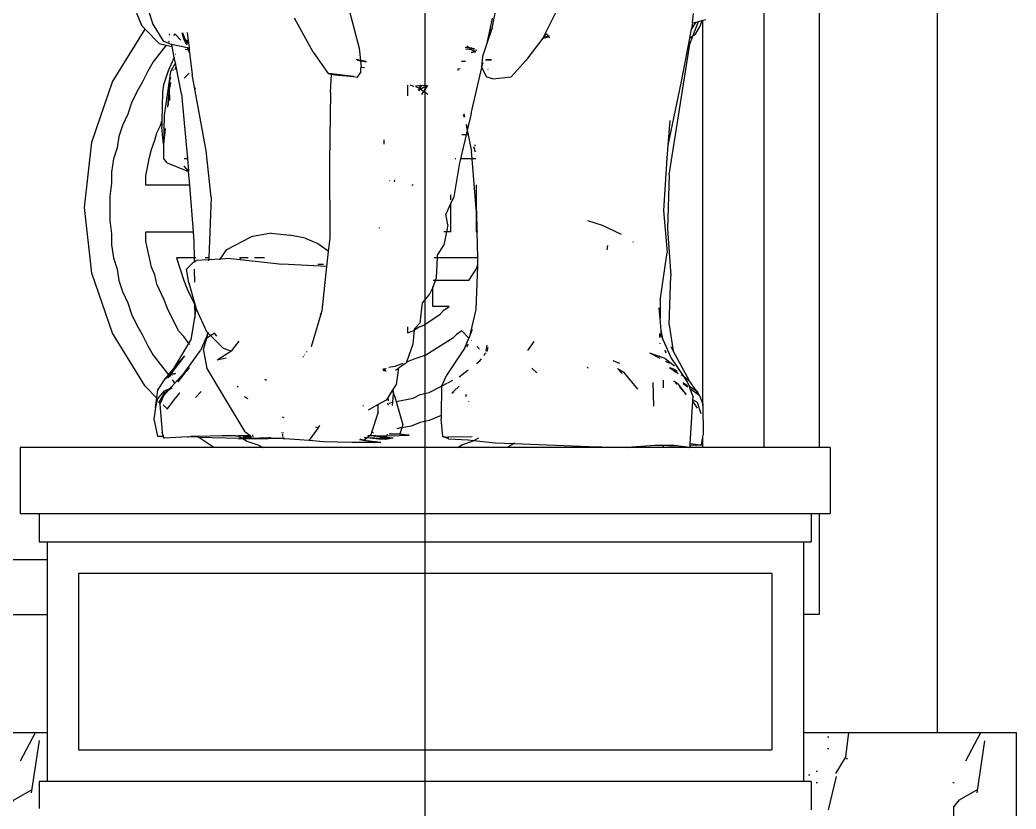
# Model space of a CAD drawing. Extents: x 44111 to 90315, y 4379 to 151689.
# Drawn here: x 60516 to 61148, y 131771 to 132272 of the extents above; entities that cross this region are included whole.
import ezdxf

# ---------------------------------------------------------------- set-up
doc = ezdxf.new("R2010")
doc.units = 0
doc.header["$LTSCALE"] = 1000
doc.header["$MEASUREMENT"] = 0
doc.linetypes.add('DOTE', pattern=[2.42, 2, -0.2, 0.02, -0.2])
for name, color, linetype in [('A-DETA-XFINE', 154, 'Continuous'), ('A-DOTE', 1, 'DOTE'), ('A-立面看线', 50, 'Continuous'), ('J-LM-外墙材料分色', 249, 'Continuous'), ('家具', 250, 'Continuous')]:
    doc.layers.add(name, color=color, linetype=linetype)

# ---------------------------------------------------------------- blocks, each defined once
blk = doc.blocks.new('雕像')
at = {"layer": 'A-DETA-XFINE'}
for p, q in [((643828.26, -359690.8), (643836.05, -359714.86)), ((644051.5, -359718.27), (644055.99, -359695.42)), ((643829.36, -359716.62), (643822.82, -359701.03)), ((644084.14, -359723.63), (644096.57, -359698.52)), ((643960.52, -359705.67), (643967.21, -359730.79)), ((643937.9, -359733.18), (643926.07, -359711.73)), ((644050.31, -359718.88), (644051.89, -359711.54)), ((644180.81, -359714.09), (644177.99, -359718.35)), ((644178.71, -359714.61), (644180.81, -359714.09)), ((644178.73, -359714.5), (644179.37, -359708.6)), ((644178.98, -359723.05), (644182.48, -359713.68)), ((644180.81, -359714.09), (644182.48, -359713.68)), ((644182.48, -359713.68), (644184.81, -359713.11)), ((644183.5, -359716.75), (644184.81, -359713.11)), ((644184.81, -359713.11), (644185.27, -359713)), ((644185.27, -359713), (644187.28, -359712.5)), ((644185.27, -359956.79), (644185.27, -359713)), ((643810.72, -359752.12), (643831.29, -359718.62)), ((643831.29, -359718.62), (643829.36, -359716.62)), ((643840.16, -359727.79), (643831.29, -359718.62)), ((643843.24, -359726.36), (643836.05, -359714.86)), ((643857.98, -359720.73), (643858.6, -359725.79)), ((644048.69, -359726.4), (644050.31, -359718.88)), ((644051.03, -359719.62), (644048.69, -359726.4)), ((644050.31, -359718.88), (644051.03, -359719.62)), ((644051.5, -359718.27), (644051.03, -359719.62)), ((644177.95, -359718.42), (644176.87, -359724.24)), ((644177.99, -359718.35), (644177.95, -359718.42)), ((644178.71, -359714.61), (644177.99, -359718.35)), ((644178.73, -359714.5), (644178.71, -359714.61)), ((644180.55, -359721.78), (644183.5, -359716.75)), ((643847.02, -359727.94), (643843.24, -359726.36)), ((643846.64, -359726.14), (643846.11, -359726.82)), ((643847, -359722.39), (643846.84, -359721.6)), ((643850.17, -359721.57), (643849.4, -359722.56)), ((643853.98, -359725.52), (643850.17, -359721.57)), ((643854.7, -359720.98), (643855.89, -359725.21)), ((643854.99, -359720.96), (643856.08, -359724.13)), ((643856.92, -359725.76), (643855.08, -359720.95)), ((643855.11, -359720.95), (643857, -359725.76)), ((643855.89, -359725.21), (643857, -359727.25)), ((643856.08, -359724.13), (643857, -359727.25)), ((643857.23, -359727.22), (643856.08, -359724.13)), ((643856.92, -359725.76), (643857.39, -359727.2)), ((643857, -359725.76), (643856.92, -359725.76)), ((643858.6, -359725.79), (643857, -359725.76)), ((643857, -359725.76), (643857.55, -359727.18)), ((643857.55, -359727.18), (643858.15, -359726.49)), ((643858.75, -359727.03), (643857.55, -359727.18)), ((643858.15, -359726.49), (643858.61, -359725.89)), ((643858.6, -359725.79), (643858.61, -359725.89)), ((643858.61, -359725.89), (643858.75, -359727.03)), ((643858.75, -359727.03), (643859.18, -359730.57)), ((644048.69, -359726.4), (644045.35, -359736.06)), ((644083.81, -359724.34), (644073.01, -359738.52)), ((644083.81, -359724.34), (644087.53, -359723.39)), ((644083.93, -359724.18), (644083.81, -359724.34)), ((644083.93, -359724.18), (644084.03, -359723.91)), ((644084.03, -359723.91), (644084.69, -359723.73)), ((644084.03, -359723.91), (644084.04, -359723.88)), ((644084.04, -359723.88), (644084.14, -359723.63)), ((644084.04, -359723.88), (644084.69, -359723.73)), ((644086.13, -359721.57), (644084.14, -359723.63)), ((644087.26, -359723.03), (644084.69, -359723.73)), ((644084.69, -359723.73), (644087.34, -359723.13)), ((644087.26, -359723.03), (644086.13, -359721.57)), ((644087.68, -359722.92), (644087.26, -359723.03)), ((644087.34, -359723.13), (644087.26, -359723.03)), ((644087.34, -359723.13), (644087.78, -359723.03)), ((644087.53, -359723.39), (644087.34, -359723.13)), ((644087.53, -359723.39), (644087.99, -359723.27)), ((644088.14, -359724.17), (644087.53, -359723.39)), ((644176.87, -359724.24), (644171.58, -359751.82)), ((644176.87, -359724.24), (644176.79, -359724.25)), ((644177.71, -359724.08), (644176.87, -359724.24)), ((644177.12, -359728.05), (644178.98, -359723.05)), ((644177.12, -359728.05), (644177.34, -359726.63)), ((644178.98, -359723.05), (644177.71, -359724.08)), ((644180.55, -359721.78), (644178.98, -359723.05)), ((643844.62, -359728.75), (643836.42, -359739.37)), ((643840.16, -359727.79), (643844.62, -359728.75)), ((643844.62, -359728.75), (643848.43, -359729.57)), ((643847.02, -359727.94), (643848.16, -359728.18)), ((643848.43, -359729.57), (643848.16, -359728.18)), ((643848.16, -359728.18), (643858.22, -359730.36)), ((643849.85, -359736.69), (643848.43, -359729.57)), ((643848.43, -359729.57), (643848.53, -359729.59)), ((643849.4, -359729.78), (643849.43, -359729.79)), ((643856.68, -359731.34), (643858.79, -359731.8)), ((643857.23, -359727.22), (643857, -359727.25)), ((643857.12, -359727.56), (643857, -359727.25)), ((643857.12, -359727.56), (643857.29, -359727.39)), ((643857.13, -359727.59), (643857.12, -359727.56)), ((643857.26, -359727.91), (643857.13, -359727.59)), ((643857.39, -359727.2), (643857.23, -359727.22)), ((643857.29, -359727.39), (643857.23, -359727.22)), ((643857.26, -359727.91), (643857.31, -359727.94)), ((643857.29, -359727.39), (643857.41, -359727.26)), ((643857.52, -359728.05), (643857.29, -359727.39)), ((643857.48, -359727.19), (643857.39, -359727.2)), ((643857.39, -359727.2), (643857.41, -359727.26)), ((643857.41, -359727.26), (643857.48, -359727.19)), ((643857.41, -359727.26), (643857.71, -359728.15)), ((643857.55, -359727.18), (643857.48, -359727.19)), ((643857.55, -359727.18), (643857.99, -359728.3)), ((643858.79, -359731.8), (643858.22, -359730.36)), ((643858.22, -359730.36), (643858.36, -359730.39)), ((643858.87, -359731.81), (643858.36, -359730.39)), ((643858.36, -359730.39), (643858.46, -359730.41)), ((643858.46, -359730.41), (643858.93, -359731.83)), ((643858.46, -359730.41), (643858.63, -359730.45)), ((643858.63, -359730.45), (643859.31, -359731.69)), ((643858.63, -359730.45), (643858.77, -359730.48)), ((643858.89, -359730.6), (643858.77, -359730.48)), ((643858.77, -359730.48), (643858.85, -359730.5)), ((643859.56, -359733.75), (643858.79, -359731.8)), ((643858.79, -359731.8), (643858.87, -359731.81)), ((643858.85, -359730.5), (643858.89, -359730.6)), ((643858.85, -359730.5), (643859.18, -359730.57)), ((643859.56, -359733.75), (643858.87, -359731.81)), ((643858.87, -359731.81), (643858.93, -359731.83)), ((643858.89, -359730.6), (643859.31, -359731.69)), ((643859.22, -359730.95), (643858.89, -359730.6)), ((643858.93, -359731.83), (643859.56, -359733.75)), ((643858.93, -359731.83), (643859.34, -359731.91)), ((643859.18, -359730.57), (643859.22, -359730.95)), ((643859.22, -359730.95), (643859.31, -359731.69)), ((643859.31, -359731.69), (643859.34, -359731.91)), ((643859.34, -359731.91), (643859.56, -359733.75)), ((643937.9, -359733.18), (643947.45, -359746.82)), ((643967.21, -359730.79), (643967.94, -359738.45)), ((644035.63, -359730.44), (644034.48, -359730.26)), ((644035.63, -359730.44), (644034.5, -359730.37)), ((644034.65, -359731.13), (644038.28, -359731.56)), ((644036.94, -359730.52), (644035.41, -359729.33)), ((644037.14, -359730.67), (644035.63, -359730.44)), ((644036.94, -359730.52), (644035.63, -359730.44)), ((644038.89, -359730.63), (644036.94, -359730.52)), ((644037.14, -359730.67), (644036.94, -359730.52)), ((644040.29, -359731.16), (644037.14, -359730.67)), ((644038.28, -359731.56), (644037.14, -359730.67)), ((644038.28, -359731.56), (644041.84, -359731.98)), ((644039.16, -359732.25), (644038.28, -359731.56)), ((644038.31, -359733.43), (644040.64, -359733.01)), ((644040.82, -359733.1), (644038.31, -359733.43)), ((644040.64, -359733.01), (644039.16, -359732.25)), ((644040.64, -359733.01), (644041.11, -359732.93)), ((644040.82, -359733.1), (644040.64, -359733.01)), ((644040.99, -359733.08), (644040.82, -359733.1)), ((644040.93, -359733.16), (644040.82, -359733.1)), ((644164.02, -359811.12), (644177.12, -359728.05)), ((643836.42, -359739.37), (643832.98, -359745.3)), ((643849.85, -359736.69), (643846.05, -359745.03)), ((643849.9, -359736.57), (643849.85, -359736.69)), ((643850.51, -359739.99), (643849.85, -359736.69)), ((643850.73, -359734.77), (643850.71, -359734.8)), ((643851.57, -359738.03), (643851.56, -359738.05)), ((643859.56, -359733.75), (643861.22, -359747.48)), ((643967.94, -359738.45), (643965.28, -359737.9)), ((643967.97, -359738.74), (643966, -359738.55)), ((643967.98, -359738.87), (643966, -359738.55)), ((643970.56, -359739), (643967.94, -359738.45)), ((643967.94, -359738.45), (643967.97, -359738.74)), ((643970.56, -359739), (643967.97, -359738.74)), ((643967.97, -359738.74), (643967.98, -359738.87)), ((643971.81, -359739.5), (643967.98, -359738.87)), ((643967.98, -359738.87), (643968.35, -359742.68)), ((643971.55, -359739.2), (643970.56, -359739)), ((643971.44, -359739.08), (643970.56, -359739)), ((644034.65, -359738.85), (644032.05, -359739.17)), ((644032.05, -359739.17), (644034.66, -359739.01)), ((644045.35, -359736.06), (644044.81, -359742.49)), ((644047.44, -359738.23), (644051.1, -359738)), ((644051.1, -359738), (644047.52, -359738.04)), ((644073.01, -359738.52), (644063.54, -359748.9)), ((643832.98, -359745.3), (643829.55, -359752.41)), ((643846.05, -359745.03), (643843.09, -359753.9)), ((643847.49, -359745.59), (643843.46, -359773.35)), ((643850.51, -359739.99), (643847.49, -359745.59)), ((643849.04, -359744.84), (643849.27, -359744.18)), ((643849.15, -359744.79), (643849.27, -359744.18)), ((643850.31, -359744.23), (643850.97, -359742.27)), ((643850.56, -359739.91), (643850.51, -359739.99)), ((643850.97, -359742.27), (643850.51, -359739.99)), ((643850.97, -359742.27), (643851, -359742.17)), ((643854.44, -359759.67), (643850.97, -359742.27)), ((643968.23, -359745.68), (643965.99, -359749.05)), ((643968.33, -359742.96), (643968.13, -359742.95)), ((643968.23, -359745.68), (643968.33, -359742.96)), ((643968.33, -359742.96), (643968.35, -359742.68)), ((643970.49, -359743.14), (643968.33, -359742.96)), ((644030.25, -359744.56), (644029.65, -359744.58)), ((644029.76, -359743.7), (644031.21, -359743.72)), ((644038.33, -359772.25), (644045.07, -359743)), ((644045.07, -359743), (644044.81, -359742.49)), ((644048.11, -359749.04), (644045.07, -359743)), ((644045.27, -359742.15), (644045.66, -359740.44)), ((644045.66, -359740.44), (644045.78, -359739.88)), ((644048.88, -359743.92), (644049.07, -359743.92)), ((643797.53, -359790.31), (643810.72, -359752.12)), ((643846.7, -359751.67), (643846.54, -359754.79)), ((643846.7, -359751.67), (643847.56, -359749.15)), ((643846.89, -359754.48), (643847.63, -359752.28)), ((643856.2, -359749.72), (643859.21, -359746.61)), ((643870.03, -359795.84), (643861.22, -359747.48)), ((643949.62, -359747.08), (643947.45, -359746.82)), ((643947.45, -359746.82), (643949.62, -359747.18)), ((643948.97, -359758.8), (643949.62, -359747.18)), ((643963.49, -359748.76), (643949.62, -359747.08)), ((643949.62, -359747.18), (643949.62, -359747.08)), ((643949.62, -359747.18), (643951.63, -359747.52)), ((643951.63, -359747.52), (643963.49, -359748.76)), ((643963.49, -359748.76), (643965.99, -359749.05)), ((644052.01, -359750.11), (644048.11, -359749.04)), ((644052.01, -359750.11), (644063.54, -359748.9)), ((644171.58, -359751.82), (644163.17, -359792.2)), ((643826.11, -359758.35), (643822.68, -359765.46)), ((643829.55, -359752.41), (643826.11, -359758.35)), ((643842.46, -359758.45), (643842.02, -359777.06)), ((643843.09, -359753.9), (643842.46, -359758.45)), ((643846.89, -359754.48), (643846.24, -359760.73)), ((643846.8, -359756.9), (643847.64, -359752.6)), ((643847.11, -359763.82), (643846.8, -359756.9)), ((643863.12, -359755.8), (643862.99, -359756.43)), ((643997.93, -359754.26), (643997.93, -359761.03)), ((644001.91, -359754.99), (643999.58, -359754.17)), ((644001.91, -359754.99), (644001.69, -359755.01)), ((644002.88, -359754.81), (644006.33, -359754.24)), ((644006.17, -359754.57), (644002.94, -359754.89)), ((644004.8, -359755.97), (644003.36, -359755.48)), ((644004.72, -359757.38), (644005.1, -359756.86)), ((644005.34, -359756.34), (644004.8, -359755.97)), ((644005.6, -359756.52), (644005.03, -359757.82)), ((644005.43, -359757.35), (644005.05, -359757.85)), ((644005.34, -359756.34), (644005.1, -359756.86)), ((644006.17, -359754.57), (644005.34, -359756.34)), ((644005.6, -359756.52), (644005.34, -359756.34)), ((644006.15, -359756.91), (644005.43, -359757.35)), ((644006.47, -359754.54), (644005.6, -359756.52)), ((644006.15, -359756.91), (644005.6, -359756.52)), ((644010.16, -359754.45), (644006.15, -359756.91)), ((644007.99, -359758.17), (644006.15, -359756.91)), ((644006.33, -359754.24), (644006.17, -359754.57)), ((644006.47, -359754.54), (644006.17, -359754.57)), ((644006.6, -359754.25), (644006.47, -359754.54)), ((644008.4, -359754.35), (644006.47, -359754.54)), ((644007.99, -359758.17), (644006.66, -359760.1)), ((644010.53, -359754.47), (644007.99, -359758.17)), ((644010.65, -359760.01), (644007.99, -359758.17)), ((643846.24, -359760.73), (643845.46, -359768.11)), ((643846.24, -359760.73), (643845.92, -359766.9)), ((643854.44, -359759.67), (643858.17, -359801.05)), ((643948.97, -359758.8), (643948.4, -359802.68)), ((643822.68, -359765.46), (643820.38, -359772.58)), ((643820.38, -359772.58), (643816.95, -359779.7)), ((643841, -359779.7), (643842.02, -359777.06)), ((643842.02, -359777.06), (643841.93, -359781.01)), ((643843.46, -359773.35), (643843, -359791.63)), ((644033.92, -359774.75), (644033.33, -359772.96)), ((644033.61, -359772.32), (644033.95, -359774)), ((644038.33, -359772.25), (644035.78, -359783.02)), ((644164.35, -359776.67), (644163.17, -359792.2)), ((643816.95, -359779.7), (643814.66, -359786.82)), ((643838.71, -359784.45), (643841, -359779.7)), ((643843, -359791.63), (643841.93, -359781.01)), ((643844.04, -359781.72), (643843, -359791.63)), ((644035.12, -359779.8), (644035.78, -359783.02)), ((644035.78, -359783.02), (644035.16, -359785.63)), ((644035.82, -359780.57), (644035.37, -359779.21)), ((644035.78, -359783.02), (644036.31, -359785.63)), ((643814.66, -359786.82), (643813.51, -359793.94)), ((643835.28, -359795.12), (643837.57, -359789.19)), ((643837.57, -359789.19), (643838.71, -359784.45)), ((643983.04, -359791.7), (643983.04, -359789)), ((644035.16, -359785.63), (644031.51, -359801.05)), ((644035.16, -359785.63), (644032.4, -359785.63)), ((644036.31, -359785.63), (644035.16, -359785.63)), ((644036.31, -359785.63), (644038.5, -359796.41)), ((644036.67, -359785.63), (644036.31, -359785.63)), ((643792.89, -359831.9), (643797.53, -359790.31)), ((643813.51, -359793.94), (643811.22, -359801.05)), ((643834.13, -359799.87), (643835.28, -359795.12)), ((643843, -359791.63), (643842.9, -359800.58)), ((643873.28, -359825.33), (643870.03, -359795.84)), ((644038.87, -359801.05), (644038.5, -359796.41)), ((644041.08, -359796.69), (644039.98, -359793.32)), ((644040.96, -359792.91), (644040.57, -359792.1)), ((644163.17, -359792.2), (644162.53, -359800.56)), ((643811.22, -359801.05), (643810.08, -359809.36)), ((643831.84, -359811.73), (643834.13, -359799.87)), ((643845.41, -359803.56), (643842.9, -359800.58)), ((643858.17, -359801.05), (643856.19, -359801.05)), ((643858.17, -359801.05), (643858.85, -359808.5)), ((643948.4, -359802.68), (643948.47, -359851.4)), ((644028.43, -359801.05), (644028.18, -359801.05)), ((644031.51, -359801.05), (644030.91, -359803.58)), ((644031.51, -359801.05), (644031.43, -359801.05)), ((644038.87, -359801.05), (644031.51, -359801.05)), ((644041.46, -359832.8), (644038.87, -359801.05)), ((644041.21, -359801.05), (644038.87, -359801.05)), ((644162.53, -359800.56), (644160.41, -359833.84)), ((643845.41, -359803.56), (643858.9, -359809.1)), ((643855.98, -359805.56), (643858.85, -359808.5)), ((643855.98, -359805.56), (643858.89, -359809.04)), ((643858.85, -359808.5), (643858.89, -359809.04)), ((643858.89, -359809.04), (643858.9, -359809.1)), ((643859.6, -359817.66), (643858.9, -359809.1)), ((644030.91, -359803.58), (644027.31, -359825.09)), ((643810.08, -359809.36), (643810.08, -359816.48)), ((643831.84, -359817.66), (643831.84, -359811.73)), ((643986.48, -359815), (643986.53, -359814.81)), ((643989.64, -359814.28), (643989.31, -359815.54)), ((644164.02, -359811.12), (644162.89, -359845.34)), ((643810.08, -359816.48), (643808.93, -359824.78)), ((643859.6, -359817.66), (643831.84, -359817.66)), ((643862.02, -359847.32), (643859.6, -359817.66)), ((644001.48, -359817.66), (644000.58, -359817.66)), ((644041.72, -359817.66), (644041.46, -359817.66)), ((644041.46, -359817.66), (644041.46, -359832.8)), ((643808.93, -359824.78), (643808.93, -359840.2)), ((643873.28, -359825.33), (643871.67, -359863.93)), ((644025.42, -359826.96), (644025.42, -359823.81)), ((644027.31, -359825.09), (644025.42, -359829.22)), ((643797.53, -359873.49), (643792.89, -359831.9)), ((644025.42, -359829.22), (644022.24, -359836.14)), ((644025.42, -359847.32), (644025.42, -359829.22)), ((644041.46, -359832.8), (644041.46, -359847.32)), ((644041.56, -359834.02), (644041.46, -359832.8)), ((644041.56, -359834.02), (644041.88, -359847.32)), ((644160.41, -359833.84), (644162.72, -359860.44)), ((643808.93, -359840.2), (643810.08, -359848.51)), ((644023.44, -359842.82), (644022.24, -359836.14)), ((644112, -359840.17), (644121.48, -359843.01)), ((643980.05, -359844.89), (643980.12, -359844.59)), ((644023.44, -359842.82), (644022.53, -359847.32)), ((644121.48, -359843.01), (644133.55, -359848.82)), ((644162.89, -359845.34), (644164.96, -359875.3)), ((643810.08, -359848.51), (643810.08, -359855.62)), ((643831.84, -359847.32), (643862.02, -359847.32)), ((643831.84, -359853.25), (643831.84, -359847.32)), ((643832.98, -359859.18), (643831.84, -359853.25)), ((643862.54, -359853.68), (643862.02, -359847.32)), ((643883.17, -359858.55), (643898.73, -359850.4)), ((643911.37, -359848.19), (643898.73, -359850.4)), ((643911.37, -359848.19), (643923.21, -359849.36)), ((643932.96, -359851.43), (643923.21, -359849.36)), ((643932.96, -359851.43), (643940.89, -359854.71)), ((643948.47, -359851.4), (643947.56, -359859.83)), ((644022.53, -359847.32), (644020.84, -359855.75)), ((644022.53, -359847.32), (644021, -359847.32)), ((644025.42, -359847.32), (644022.53, -359847.32)), ((644041.88, -359847.32), (644041.46, -359847.32)), ((644042.48, -359847.32), (644041.88, -359847.32)), ((644041.88, -359847.32), (644042.28, -359863.93)), ((643810.08, -359855.62), (643811.22, -359863.93)), ((643834.13, -359863.93), (643832.98, -359859.18)), ((643862.64, -359863.93), (643862.54, -359853.68)), ((643878.97, -359864.66), (643883.17, -359858.55)), ((643940.89, -359854.71), (643947.18, -359859.23)), ((643947.56, -359859.83), (643946.54, -359869.23)), ((643947.56, -359859.83), (643947.18, -359859.23)), ((644016.95, -359862.14), (644020.84, -359855.75)), ((644124.63, -359858.81), (644125.02, -359856.04)), ((644140.98, -359853.64), (644140.94, -359854.01)), ((643811.22, -359863.93), (643813.51, -359871.05)), ((643835.28, -359869.86), (643834.13, -359863.93)), ((643851.31, -359863.93), (643855.89, -359878.16)), ((643862.64, -359863.93), (643851.31, -359863.93)), ((643863.41, -359863.93), (643862.64, -359863.93)), ((643862.67, -359866.29), (643862.64, -359863.93)), ((643862.67, -359866.29), (643863.72, -359865.48)), ((643871.62, -359865.05), (643863.72, -359865.48)), ((643871.67, -359863.93), (643869.36, -359863.93)), ((643871.62, -359865.05), (643871.59, -359865.83)), ((643871.67, -359863.93), (643871.62, -359865.05)), ((643878.97, -359864.66), (643871.62, -359865.05)), ((643878.7, -359865.05), (643878.97, -359864.66)), ((643885.64, -359864.29), (643878.97, -359864.66)), ((643885.64, -359864.29), (643891.73, -359864.96)), ((643896.66, -359863.93), (643891.4, -359863.93)), ((643891.4, -359863.93), (643891.73, -359864.96)), ((643891.73, -359864.96), (643918.4, -359867.87)), ((643891.73, -359864.96), (643891.77, -359865.07)), ((643907.17, -359863.93), (643900.82, -359863.93)), ((644016.86, -359863.93), (644014.67, -359863.93)), ((644016.26, -359876.24), (644016.86, -359863.93)), ((644016.86, -359863.93), (644016.95, -359862.14)), ((644042.28, -359863.93), (644016.86, -359863.93)), ((644042.31, -359865.19), (644042.17, -359868.83)), ((644042.28, -359863.93), (644042.31, -359865.19)), ((644042.32, -359863.93), (644042.28, -359863.93)), ((644158.28, -359890.97), (644162.72, -359860.44)), ((643813.51, -359871.05), (643814.66, -359878.16)), ((643837.57, -359874.6), (643835.28, -359869.86)), ((643857.65, -359870.98), (643861.89, -359866.89)), ((643859.15, -359879.8), (643857.65, -359870.98)), ((643861.89, -359866.89), (643862.67, -359866.29)), ((643862.67, -359866.8), (643862.67, -359866.29)), ((643862.8, -359879.28), (643862.72, -359871.08)), ((643946.54, -359869.23), (643918.4, -359867.87)), ((643944.46, -359868.04), (643940.87, -359868.13)), ((643946.54, -359869.23), (643943.49, -359897.38)), ((644036.87, -359878.16), (644041.46, -359871.05)), ((644042.17, -359868.83), (644041.11, -359896.58)), ((644041.46, -359871.05), (644042.17, -359868.83)), ((644042.17, -359868.83), (644042.54, -359867.68)), ((643810.72, -359911.68), (643797.53, -359873.49)), ((643814.66, -359878.16), (643816.95, -359885.28)), ((643838.71, -359880.54), (643837.57, -359874.6)), ((643855.89, -359878.16), (643858.18, -359884.1)), ((644013.97, -359882.8), (644015.59, -359878.16)), ((644015.59, -359878.16), (644014.12, -359878.16)), ((644015.59, -359878.16), (644016.26, -359876.24)), ((644036.87, -359878.16), (644015.59, -359878.16)), ((644163.92, -359906.34), (644164.96, -359875.3)), ((643843.29, -359890.03), (643838.71, -359880.54)), ((643858.18, -359884.1), (643861.62, -359891.21)), ((643859.15, -359879.8), (643862.94, -359893.32)), ((644011.79, -359887.19), (644013.93, -359882.91)), ((644013.93, -359882.91), (644013.97, -359882.8)), ((644013.97, -359894.77), (644013.93, -359882.91)), ((644013.97, -359882.8), (644013.97, -359882.01)), ((643816.95, -359885.28), (643820.38, -359892.4)), ((643845.58, -359895.96), (643843.29, -359890.03)), ((643861.62, -359891.21), (643862.94, -359893.5)), ((644007.33, -359892.4), (644011.79, -359887.19)), ((644158.28, -359890.97), (644158.18, -359902.26)), ((643820.38, -359892.4), (643822.68, -359899.52)), ((643852.46, -359910.19), (643845.58, -359895.96)), ((643862.94, -359893.32), (643862.94, -359892.97)), ((643862.94, -359893.32), (643863.03, -359893.65)), ((643862.94, -359893.5), (643862.94, -359893.32)), ((643862.94, -359893.5), (643863.03, -359893.65)), ((643863.02, -359900.62), (643862.94, -359893.5)), ((643863.02, -359900.62), (643863.78, -359895.95)), ((643863.03, -359893.65), (643863.52, -359895.39)), ((643863.03, -359893.65), (643863.15, -359893.86)), ((643863.78, -359895.95), (643863.52, -359895.39)), ((643863.78, -359895.95), (643863.8, -359895.79)), ((643870.7, -359911.14), (643863.78, -359895.95)), ((643943.49, -359897.38), (643942.82, -359899.66)), ((644005.98, -359905.01), (644007.33, -359892.4)), ((644024.27, -359894.77), (644013.97, -359894.77)), ((644018.55, -359899.52), (644020.84, -359897.14)), ((644020.84, -359897.14), (644024.27, -359894.77)), ((644041.11, -359896.58), (644036.88, -359914.56)), ((644158.18, -359902.26), (644157.67, -359895.55)), ((643822.68, -359899.52), (643826.11, -359906.64)), ((643860.57, -359915.65), (643863.02, -359900.62)), ((643863.03, -359902.18), (643863.02, -359900.62)), ((643942.82, -359899.66), (643936.67, -359920.41)), ((643942.15, -359899.45), (643942.82, -359899.66)), ((644008.24, -359906.64), (644018.55, -359899.52)), ((644158.77, -359910.05), (644158.18, -359902.26)), ((643826.11, -359906.64), (643829.55, -359912.57)), ((643855.89, -359913.75), (643852.46, -359910.19)), ((643997.93, -359907.7), (643997.93, -359911.38)), ((643997.93, -359911.38), (644001.36, -359910.19)), ((644002.01, -359909.75), (644001.25, -359918.59)), ((644001.36, -359910.19), (644002.01, -359909.75)), ((644002.01, -359909.75), (644004.8, -359907.82)), ((644002.06, -359909.19), (644002.01, -359909.75)), ((644002.06, -359909.19), (644005.98, -359905.01)), ((644004.8, -359907.82), (644008.24, -359906.64)), ((644032.29, -359910.19), (644028.86, -359912.57)), ((644036.77, -359914.83), (644032.29, -359910.19)), ((644036.88, -359914.56), (644039.18, -359909.14)), ((644160.12, -359916.09), (644158.77, -359910.05)), ((644159.04, -359913.65), (644158.77, -359910.05)), ((644163.92, -359906.34), (644166.54, -359923.16)), ((643831.42, -359945.38), (643810.72, -359911.68)), ((643829.55, -359912.57), (643832.98, -359919.68)), ((643859.07, -359918.14), (643855.89, -359913.75)), ((643859.07, -359918.14), (643860.57, -359915.65)), ((643870.88, -359912.41), (643866.4, -359922.76)), ((643870.34, -359914.93), (643868.38, -359921.7)), ((643870.34, -359914.93), (643872.85, -359913.24)), ((643870.62, -359913.68), (643871.33, -359911.76)), ((643870.62, -359913.68), (643870.88, -359912.41)), ((643870.7, -359911.14), (643871.06, -359911.5)), ((643870.88, -359912.41), (643871.06, -359911.5)), ((643871.21, -359911.64), (643870.88, -359912.41)), ((643871.06, -359911.5), (643871.13, -359911.18)), ((643871.06, -359911.5), (643871.21, -359911.64)), ((643871.4, -359911.2), (643871.21, -359911.64)), ((643871.21, -359911.64), (643871.33, -359911.76)), ((643871.33, -359911.76), (643871.54, -359911.21)), ((643871.33, -359911.76), (643872.85, -359913.24)), ((643872.85, -359913.24), (643875.15, -359911.7)), ((643872.85, -359913.24), (643881.13, -359921.3)), ((643874.99, -359911.49), (643875.15, -359911.7)), ((643875.15, -359911.7), (643875.45, -359911.5)), ((643875.15, -359911.7), (643876.65, -359913.64)), ((644026.56, -359914.94), (644009.38, -359925.62)), ((644028.86, -359912.57), (644026.56, -359914.94)), ((644034.2, -359920.89), (644036.77, -359914.83)), ((644036.77, -359914.83), (644036.88, -359914.56)), ((644038.37, -359916.49), (644038.16, -359916.27)), ((644158.03, -359914.34), (644158.09, -359912)), ((644158.09, -359912), (644158.05, -359911.93)), ((644158.09, -359912), (644158.07, -359914.31)), ((644159.04, -359913.65), (644160.12, -359916.09)), ((644160.12, -359916.09), (644165.15, -359927.54)), ((643832.98, -359919.68), (643836.42, -359925.62)), ((643849.49, -359934.19), (643859.07, -359918.14)), ((643856.58, -359936.4), (643866.4, -359922.76)), ((643859.62, -359918.9), (643859.41, -359918.61)), ((643870.76, -359934.09), (643868.38, -359921.7)), ((643877.15, -359928.59), (643885.67, -359923.04)), ((643885.32, -359922.98), (643881.13, -359921.3)), ((643885.67, -359923.04), (643885.32, -359922.98)), ((643885.67, -359923.04), (643886.65, -359922.39)), ((643886.08, -359923.11), (643885.67, -359923.04)), ((643886.65, -359922.39), (643891.07, -359916.81)), ((644001.25, -359918.59), (643997.24, -359930.17)), ((644034.2, -359920.89), (644022.49, -359938.76)), ((644035.51, -359920.5), (644035.47, -359920.56)), ((644036.1, -359918.66), (644035.51, -359920.5)), ((644035.84, -359918.97), (644035.51, -359920.5)), ((644043.45, -359921.75), (644041.89, -359920.14)), ((644048.2, -359919.27), (644047.6, -359923.17)), ((644048.78, -359920.67), (644047.64, -359923.18)), ((644048.78, -359920.67), (644048.11, -359923.34)), ((644078.1, -359916.94), (644073.93, -359922.69)), ((644158.03, -359918.07), (644158.01, -359918.04)), ((644158.03, -359918.07), (644158.01, -359918.38)), ((644158.01, -359918.38), (644158.03, -359918.41)), ((644161.81, -359924.12), (644161.39, -359922.54)), ((644161.96, -359924.35), (644161.62, -359922.85)), ((644164.89, -359920.13), (644166.54, -359923.16)), ((643836.42, -359925.62), (643846.08, -359938.13)), ((643847.07, -359938.62), (643856.48, -359926.11)), ((643849.49, -359934.19), (643856.48, -359926.11)), ((643877.15, -359928.59), (643882.75, -359927.27)), ((643931.09, -359927.35), (643930.93, -359927.28)), ((643931.49, -359926.56), (643931.74, -359926.54)), ((643932.31, -359925.51), (643932.55, -359925.53)), ((643934.22, -359923.46), (643933.84, -359923.55)), ((644002.51, -359927.99), (643997.24, -359930.17)), ((644009.38, -359925.62), (644002.51, -359927.99)), ((644041.58, -359930.86), (644043.75, -359929.17)), ((644043.75, -359929.17), (644044.87, -359928.02)), ((644046.74, -359925.16), (644046.35, -359926.01)), ((644046.74, -359925.16), (644046.58, -359924.99)), ((644046.99, -359924.61), (644046.74, -359925.16)), ((644046.88, -359925.3), (644046.74, -359925.16)), ((644047.45, -359924.18), (644047.38, -359924.62)), ((644048.03, -359923.64), (644047.99, -359923.81)), ((644128.2, -359929.08), (644132.26, -359930.72)), ((644128.2, -359929.08), (644132.29, -359930.65)), ((644161.37, -359927.84), (644151.67, -359924.45)), ((644158.25, -359927.83), (644151.67, -359924.45)), ((644161.37, -359927.84), (644167.34, -359932.5)), ((644165.15, -359927.54), (644172.75, -359938.78)), ((644166.54, -359923.16), (644176.71, -359941.78)), ((643846.08, -359938.13), (643849.49, -359934.19)), ((643846.7, -359938.86), (643849.49, -359934.19)), ((643859.29, -359933.47), (643856.58, -359936.4)), ((643859.29, -359933.47), (643857.49, -359935.82)), ((643881.75, -359952.58), (643870.76, -359934.09)), ((643982.84, -359935.68), (643982.32, -359934.38)), ((643982.41, -359934.36), (643982.98, -359935.71)), ((643983.24, -359934.14), (643983.4, -359934.48)), ((643983.4, -359934.48), (643983.33, -359934.11)), ((643983.4, -359934.48), (643984.04, -359935.89)), ((643983.66, -359935.82), (643983.4, -359934.48)), ((643983.81, -359933.98), (643984.14, -359934.32)), ((643989.91, -359932.73), (643985.91, -359933.42)), ((643994.84, -359931.03), (643989.91, -359932.73)), ((643990.33, -359935.18), (643992.09, -359933.95)), ((643992.09, -359933.95), (643990.68, -359944.25)), ((643997.16, -359930.41), (643992.09, -359933.95)), ((643997.2, -359930.19), (643997.16, -359930.41)), ((643997.24, -359930.17), (643997.2, -359930.19)), ((644030.6, -359939.39), (644036.37, -359934.91)), ((644076.83, -359933.79), (644079.83, -359936.89)), ((644112.35, -359933.21), (644111.88, -359933.97)), ((644131.06, -359934.04), (644134.16, -359937.19)), ((644131.06, -359934.04), (644135.22, -359936.43)), ((644164.26, -359930.92), (644161.87, -359929.69)), ((644164.08, -359933.55), (644169.65, -359937.18)), ((644164.08, -359933.55), (644167.04, -359934.45)), ((644167.04, -359934.45), (644168.9, -359935.86)), ((643843.92, -359940.63), (643839.44, -359947.46)), ((643843.92, -359940.63), (643846.08, -359938.13)), ((643843.92, -359940.63), (643846.68, -359938.89)), ((643846.4, -359939.35), (643843.92, -359940.63)), ((643845.95, -359940.11), (643846.59, -359939.26)), ((643845.95, -359940.11), (643846.4, -359939.35)), ((643846.08, -359938.13), (643846.68, -359938.89)), ((643846.4, -359939.35), (643846.68, -359938.89)), ((643846.59, -359939.26), (643846.4, -359939.35)), ((643846.59, -359939.26), (643846.77, -359939.02)), ((643846.85, -359939.12), (643846.59, -359939.26)), ((643846.68, -359938.89), (643846.7, -359938.86)), ((643846.7, -359938.86), (643847.07, -359938.62)), ((643846.77, -359939.02), (643847.07, -359938.62)), ((643846.77, -359939.02), (643846.85, -359939.12)), ((643847.55, -359938.76), (643846.85, -359939.12)), ((643846.85, -359939.12), (643847.02, -359939.33)), ((643847.07, -359938.62), (643848.59, -359937.65)), ((643856.58, -359936.4), (643847.99, -359945.72)), ((643848.49, -359941.24), (643850.02, -359943.22)), ((643848.72, -359938.16), (643848.57, -359938.24)), ((643850.53, -359937.23), (643848.59, -359937.65)), ((643850.53, -359937.23), (643849.22, -359937.9)), ((643857.21, -359936.11), (643852.13, -359942.58)), ((643852.13, -359942.58), (643855.55, -359937.83)), ((643853.73, -359939.71), (643855.55, -359937.83)), ((643855.55, -359937.83), (643857.21, -359936.11)), ((643855.55, -359937.83), (643856.58, -359936.4)), ((643857.49, -359935.82), (643857.21, -359936.11)), ((643907.27, -359940.95), (643908.35, -359941.51)), ((644022.49, -359938.76), (644019.53, -359945.27)), ((644023.51, -359943.21), (644026.6, -359941.61)), ((644143.96, -359947.14), (644135.22, -359936.43)), ((644160.27, -359946.38), (644160.27, -359941.51)), ((644166.8, -359941.91), (644168.96, -359944.26)), ((644166.8, -359941.91), (644169.85, -359944.07)), ((644171.59, -359937.9), (644172.75, -359938.78)), ((644172.75, -359938.78), (644176.71, -359941.78)), ((644172.75, -359938.78), (644175.6, -359942.99)), ((644181, -359948.13), (644176.71, -359941.78)), ((643838.74, -359952.96), (643831.42, -359945.38)), ((643838.74, -359952.96), (643839.44, -359947.46)), ((643838.94, -359953.79), (643843.53, -359948.23)), ((643843.18, -359951.32), (643846.27, -359947.72)), ((643846.97, -359946.91), (643843.53, -359948.23)), ((643843.7, -359949.38), (643846.27, -359947.72)), ((643846.27, -359947.72), (643848.34, -359946.39)), ((643846.27, -359947.72), (643846.97, -359946.91)), ((643846.97, -359946.91), (643847.99, -359945.72)), ((643848.34, -359946.39), (643846.97, -359946.91)), ((643889.88, -359945.52), (643889.82, -359945.36)), ((643889.93, -359945.35), (643890.1, -359945.85)), ((643988.22, -359948.08), (643985.53, -359952.26)), ((643988.63, -359947.44), (643988.22, -359948.08)), ((643988.22, -359948.08), (643989.02, -359949.97)), ((643990.68, -359944.25), (643988.63, -359947.44)), ((643988.63, -359947.44), (643989.02, -359949.97)), ((644011.67, -359949.34), (644019.53, -359945.27)), ((644019.47, -359945.41), (644019.2, -359964.02)), ((644019.53, -359945.27), (644019.47, -359945.41)), ((644019.85, -359945.11), (644023.01, -359943.47)), ((644030.64, -359945.24), (644027.3, -359948.4)), ((644154.18, -359958.09), (644153.84, -359942.99)), ((644174.73, -359950.54), (644169.85, -359944.07)), ((644170.19, -359945.61), (644174.73, -359950.54)), ((644172.5, -359943), (644175.64, -359944.9)), ((644175.67, -359945.92), (644172.87, -359943.91)), ((644175.6, -359942.99), (644176.51, -359945.42)), ((644176.51, -359945.42), (644181, -359948.13)), ((644176.51, -359945.42), (644177.08, -359946.95)), ((644183.18, -359951.35), (644177.08, -359946.95)), ((644177.08, -359946.95), (644179.11, -359952.35)), ((644183.18, -359951.35), (644181, -359948.13)), ((644181, -359948.13), (644181.66, -359948.53)), ((643838.01, -359958.78), (643838.74, -359952.96)), ((643838.94, -359953.79), (643838.01, -359958.78)), ((643843.7, -359949.38), (643840.46, -359954.74)), ((643841.28, -359955.6), (643843.18, -359951.32)), ((643850.28, -359953.05), (643845.33, -359959.78)), ((643853.36, -359949.57), (643850.28, -359953.05)), ((643850.81, -359952.82), (643853.36, -359949.57)), ((643866.87, -359948.65), (643863.22, -359952.43)), ((643894.77, -359974.37), (643881.75, -359952.58)), ((643895.98, -359952.9), (643894.39, -359952.08)), ((643896.69, -359953.34), (643895.98, -359952.9)), ((643984.32, -359954.14), (643979.23, -359956.95)), ((643985.53, -359952.26), (643984.32, -359954.14)), ((643985.7, -359954.73), (643985.53, -359952.26)), ((643988.47, -359955.57), (643989.04, -359950.14)), ((643989.02, -359949.97), (643989.04, -359950.14)), ((643989.04, -359950.14), (643989.65, -359951.48)), ((643989.65, -359951.48), (643990.67, -359955.12)), ((643990.67, -359955.12), (644001.36, -359952.9)), ((644001.36, -359952.9), (644005.95, -359950.53)), ((644005.95, -359950.53), (644011.67, -359949.34)), ((644027.3, -359948.4), (644026.01, -359949.75)), ((644026.01, -359949.75), (644027.17, -359948.62)), ((644035.13, -359950.69), (644034.75, -359952.1)), ((644178.91, -359954.85), (644178.97, -359954.1)), ((644178.97, -359954.1), (644179.11, -359952.35)), ((644181.98, -359955.74), (644178.97, -359954.1)), ((644183.18, -359951.35), (644181.66, -359948.53)), ((644183.18, -359951.35), (644185.27, -359956.79)), ((643838.01, -359958.78), (643836.78, -359966.36)), ((643838.11, -359958.62), (643838.01, -359958.78)), ((643840.46, -359954.74), (643839.78, -359955.85)), ((643841.28, -359955.6), (643840.46, -359954.74)), ((643840.75, -359956.81), (643841.28, -359955.6)), ((643840.75, -359956.81), (643842.13, -359974.69)), ((643841.38, -359955.69), (643841.28, -359955.6)), ((643845.33, -359959.78), (643842.88, -359957.24)), ((643845.33, -359959.78), (643845.12, -359960.06)), ((643969.6, -359957.65), (643969.96, -359957.65)), ((643979.23, -359956.95), (643972.83, -359960.5)), ((643979.3, -359961.92), (643979.23, -359956.95)), ((643984.85, -359956.32), (643985.23, -359956.24)), ((643985.19, -359956.01), (643985.23, -359956.24)), ((643985.23, -359956.24), (643985.35, -359956.22)), ((643985.23, -359956.24), (643985.36, -359956.85)), ((643985.88, -359957.41), (643985.85, -359956.87)), ((643986.28, -359956.02), (643988.47, -359955.57)), ((643988.25, -359957.62), (643988.24, -359957.66)), ((643988.25, -359957.62), (643988.47, -359955.57)), ((643988.47, -359955.57), (643988.73, -359955.52)), ((643990.53, -359955.15), (643990.67, -359955.12)), ((643990.67, -359955.12), (643994.81, -359969.91)), ((644036.65, -359954.85), (644036.47, -359954.99)), ((644177.29, -359981.73), (644178.91, -359954.85)), ((644181.81, -359959.33), (644178.91, -359954.85)), ((644184.13, -359962.93), (644181.98, -359955.74)), ((644185.27, -359956.79), (644185.37, -359957.04)), ((644185.27, -359956.94), (644185.27, -359956.79)), ((644185.27, -359957.52), (644185.27, -359957)), ((644185.37, -359957.04), (644185.47, -359976.18)), ((643836.78, -359966.36), (643839.14, -359977.14)), ((643919.56, -359965.39), (643918.53, -359965.04)), ((643979.3, -359961.92), (643975.1, -359974.67)), ((644011.67, -359967.14), (644005.95, -359968.32)), ((644019.2, -359964.02), (644011.67, -359967.14)), ((644019.2, -359964.02), (644019.17, -359966.14)), ((644020.2, -359977.18), (644019.17, -359966.14)), ((644019.33, -359963.96), (644019.2, -359964.02)), ((643941.07, -359971.73), (643935.45, -359979.53)), ((643941.07, -359971.73), (643939.74, -359971.46)), ((643942.08, -359970.33), (643941.07, -359971.73)), ((643993.35, -359971.88), (643991.1, -359972.35)), ((643994.21, -359971.73), (643992.95, -359975.55)), ((643994.21, -359971.73), (643993.35, -359971.88)), ((643994.81, -359969.91), (643994.21, -359971.73)), ((644000.22, -359970.7), (643994.21, -359971.73)), ((644005.95, -359968.32), (644000.22, -359970.7)), ((643839.14, -359977.14), (643842.89, -359977.09)), ((643842.89, -359977.09), (643842.13, -359974.69)), ((643842.89, -359977.09), (643843.01, -359977.09)), ((643843.06, -359977.62), (643842.89, -359977.09)), ((643843.47, -359978.37), (643843.06, -359977.62)), ((643858.45, -359977.41), (643843.47, -359978.37)), ((643858.45, -359977.41), (643858.85, -359977.4)), ((643858.85, -359977.4), (643858.97, -359977.39)), ((643858.97, -359977.39), (643860.06, -359977.35)), ((643860.54, -359977.34), (643860.06, -359977.35)), ((643864.28, -359977.26), (643860.54, -359977.34)), ((643860.54, -359977.34), (643864.77, -359977.59)), ((643880.32, -359976.93), (643864.28, -359977.26)), ((643864.77, -359977.59), (643864.28, -359977.26)), ((643864.77, -359977.59), (643865.24, -359977.61)), ((643874.92, -359984.27), (643864.77, -359977.59)), ((643865.24, -359977.61), (643891.54, -359978.3)), ((643880.32, -359976.93), (643890.38, -359976.7)), ((643888.58, -359976.93), (643880.32, -359976.93)), ((643888.58, -359976.93), (643890.67, -359976.88)), ((643890.38, -359976.7), (643897.68, -359976.53)), ((643890.38, -359976.7), (643890.67, -359976.88)), ((643890.59, -359978.71), (643892.97, -359978.32)), ((643890.59, -359978.71), (643893.4, -359978.58)), ((643893.73, -359978.79), (643890.59, -359978.71)), ((643890.67, -359976.88), (643897.93, -359976.72)), ((643890.67, -359976.88), (643892.97, -359978.32)), ((643892.97, -359978.32), (643891.54, -359978.3)), ((643893, -359978.33), (643892.97, -359978.32)), ((643893.11, -359978.32), (643893, -359978.33)), ((643893, -359978.33), (643893.4, -359978.58)), ((643893.11, -359978.32), (643898.87, -359977.42)), ((643898.14, -359978.37), (643893.11, -359978.32)), ((643893.4, -359978.58), (643898.14, -359978.37)), ((643893.4, -359978.58), (643893.73, -359978.79)), ((643893.62, -359977.37), (643898.63, -359977.25)), ((643901.66, -359978.99), (643893.73, -359978.79)), ((643893.73, -359978.79), (643895.98, -359980.19)), ((643894.77, -359974.37), (643897.68, -359976.53)), ((643897.68, -359976.53), (643897.82, -359976.53)), ((643897.68, -359976.53), (643897.93, -359976.72)), ((643897.93, -359976.72), (643898.63, -359977.25)), ((643897.93, -359976.72), (643898.09, -359976.72)), ((643898.14, -359978.37), (643909.65, -359977.85)), ((643917.49, -359978.57), (643898.14, -359978.37)), ((643898.63, -359977.25), (643898.82, -359977.24)), ((643898.63, -359977.25), (643898.87, -359977.42)), ((643899.19, -359976.5), (643899.86, -359976.48)), ((643899.31, -359976.69), (643899.91, -359976.68)), ((643899.63, -359977.22), (643900.02, -359977.21)), ((643917.49, -359978.57), (643901.66, -359978.99)), ((643909.65, -359977.85), (643911.16, -359977.87)), ((643918.93, -359978.54), (643917.49, -359978.57)), ((643920, -359978.6), (643917.49, -359978.57)), ((643917.89, -359974.85), (643919.11, -359974.79)), ((643918.29, -359976.28), (643919.04, -359976.27)), ((643919.04, -359976.31), (643918.3, -359976.31)), ((643918.43, -359976.76), (643919.02, -359976.75)), ((643918.99, -359977.25), (643918.58, -359977.28)), ((643918.97, -359977.62), (643918.67, -359977.63)), ((643918.77, -359977.96), (643918.96, -359977.97)), ((643918.93, -359978.54), (643920, -359978.6)), ((643920, -359978.6), (643935.45, -359979.53)), ((643935.45, -359979.53), (643944.54, -359980.43)), ((643967.48, -359979.25), (643968.9, -359979.35)), ((643967.89, -359979.06), (643967.92, -359979.05)), ((643967.92, -359979.05), (643968.84, -359979.25)), ((643967.92, -359979.05), (643968.9, -359979.35)), ((643967.95, -359979.03), (643968.84, -359979.25)), ((643968.1, -359978.96), (643968.84, -359979.25)), ((643968.84, -359979.25), (643969.17, -359979.37)), ((643968.9, -359979.35), (643969.17, -359979.37)), ((643968.9, -359979.35), (643970.49, -359979.81)), ((643970.63, -359979.68), (643969.17, -359979.37)), ((643972.3, -359978.13), (643970.36, -359977.91)), ((643970.63, -359979.68), (643970.49, -359979.81)), ((643975.74, -359980.94), (643970.49, -359979.81)), ((643971.55, -359979.93), (643970.49, -359979.81)), ((643970.51, -359977.84), (643972.53, -359977.92)), ((643972.3, -359978.13), (643970.63, -359979.68)), ((643971.55, -359979.93), (643970.63, -359979.68)), ((643971.79, -359979.96), (643971.55, -359979.93)), ((643980.91, -359980.99), (643971.79, -359979.96)), ((643975.74, -359980.94), (643971.79, -359979.96)), ((643972.53, -359977.92), (643972.3, -359978.13)), ((643979.47, -359978.93), (643972.3, -359978.13)), ((643973.68, -359976.84), (643972.53, -359977.92)), ((643972.53, -359977.92), (643981.9, -359978.28)), ((643973.68, -359976.84), (643972.69, -359976.83)), ((643973.77, -359976.76), (643973.03, -359976.67)), ((643973.77, -359976.76), (643973.68, -359976.84)), ((643974.65, -359976.86), (643973.68, -359976.84)), ((643974.69, -359975.9), (643973.77, -359976.76)), ((643974.65, -359976.86), (643973.77, -359976.76)), ((643980.28, -359977.49), (643974.65, -359976.86)), ((643977.83, -359976.9), (643974.65, -359976.86)), ((643975.1, -359974.67), (643974.69, -359975.9)), ((643975.1, -359974.67), (643974.89, -359974.67)), ((643976.07, -359974.68), (643975.1, -359974.67)), ((643976.07, -359974.68), (643976.19, -359974.69)), ((643977.83, -359976.9), (643984.64, -359976.8)), ((643983.51, -359979.07), (643979.47, -359978.93)), ((643984.34, -359977.9), (643980.28, -359977.49)), ((643981.9, -359978.28), (643980.28, -359977.49)), ((643983.51, -359979.07), (643981.9, -359978.28)), ((643981.9, -359978.28), (643984.2, -359978.37)), ((643983.8, -359979.08), (643983.51, -359979.07)), ((643983.95, -359979.28), (643983.51, -359979.07)), ((643983.8, -359979.08), (643983.95, -359979.28)), ((643988.81, -359978.35), (643983.95, -359979.28)), ((643984.2, -359978.37), (643983.95, -359979.28)), ((643984.34, -359977.9), (643984.2, -359978.37)), ((643984.2, -359978.37), (643986.51, -359978.46)), ((643984.64, -359976.8), (643984.34, -359977.9)), ((643988.81, -359978.35), (643984.34, -359977.9)), ((643984.94, -359975.74), (643984.64, -359976.8)), ((643984.64, -359976.8), (643992.49, -359976.69)), ((643986.25, -359975.53), (643987.73, -359975.65)), ((643988.81, -359978.35), (643986.51, -359978.46)), ((643987.73, -359975.65), (643991.79, -359975.54)), ((643998.92, -359976.52), (643987.73, -359975.65)), ((643991.79, -359975.54), (643998.92, -359976.52)), ((643991.79, -359975.54), (643992.95, -359975.55)), ((643992.49, -359976.69), (643998.92, -359976.52)), ((643992.95, -359975.55), (643998.92, -359976.52)), ((644020.2, -359977.18), (644023.87, -359977.64)), ((644022.53, -359978.34), (644020.2, -359977.18)), ((644021.05, -359977.39), (644020.2, -359977.18)), ((644022.53, -359978.34), (644021.05, -359977.39)), ((644022.75, -359978.22), (644021.05, -359977.39)), ((644022.75, -359978.22), (644022.53, -359978.34)), ((644023.87, -359977.64), (644022.75, -359978.22)), ((644023.9, -359978.78), (644022.75, -359978.22)), ((644038.95, -359977.59), (644023.87, -359977.64)), ((644023.9, -359978.78), (644036.26, -359979.44)), ((644036.26, -359979.44), (644039.87, -359979.82)), ((644039.16, -359980.19), (644039.87, -359979.82)), ((644039.87, -359979.82), (644043.14, -359978.12)), ((644039.87, -359979.82), (644053.38, -359981.25)), ((644184.45, -359982.78), (644185.27, -359977.5)), ((644185.27, -359977.5), (644185.47, -359976.18)), ((644185.27, -359984.27), (644185.27, -359977.5)), ((643752.09, -359984.27), (643752.09, -360026.27)), ((643874.92, -359984.27), (643752.09, -359984.27)), ((643906.16, -359984.27), (643874.92, -359984.27)), ((643895.98, -359980.19), (643902.86, -359982.56)), ((643902.86, -359982.56), (643906.16, -359984.27)), ((644029.54, -359984.27), (643906.16, -359984.27)), ((643944.54, -359980.43), (643962.7, -359980.84)), ((643962.7, -359980.84), (643975.74, -359980.94)), ((643975.74, -359980.94), (643975.87, -359980.94)), ((643975.87, -359980.94), (643980.91, -359980.99)), ((643976.94, -359981.2), (643975.87, -359980.94)), ((643980.91, -359980.99), (643976.94, -359981.2)), ((644029.54, -359984.27), (644032.29, -359982.56)), ((644061.38, -359984.27), (644029.54, -359984.27)), ((644032.29, -359982.56), (644039.16, -359980.19)), ((644053.38, -359981.25), (644065.27, -359981.7)), ((644065.27, -359981.7), (644061.38, -359984.27)), ((644137.36, -359984.27), (644061.38, -359984.27)), ((644065.65, -359981.46), (644065.27, -359981.7)), ((644065.27, -359981.7), (644113.22, -359983.53)), ((644113.22, -359983.53), (644137.36, -359984.27)), ((644154.77, -359982.95), (644137.36, -359984.27)), ((644160.27, -359984.27), (644137.36, -359984.27)), ((644160.27, -359982.92), (644154.77, -359982.95)), ((644163.39, -359982.9), (644160.27, -359982.92)), ((644160.27, -359984.27), (644160.27, -359982.92)), ((644176.42, -359984.27), (644160.27, -359984.27)), ((644166.98, -359982.88), (644163.39, -359982.9)), ((644163.39, -359982.9), (644170.15, -359983.31)), ((644166.98, -359982.88), (644168.76, -359983.1)), ((644168.76, -359983.1), (644170.15, -359983.31)), ((644170.15, -359983.31), (644176.42, -359984.27)), ((644170.15, -359983.31), (644177.19, -359984.15)), ((644177.73, -359984.27), (644176.42, -359984.27)), ((644177.19, -359984.15), (644177.25, -359982.64)), ((644177.73, -359984.27), (644177.19, -359984.15)), ((644177.25, -359982.64), (644177.29, -359981.73)), ((644177.25, -359982.64), (644181.48, -359982.71)), ((644177.29, -359981.73), (644180.7, -359982.15)), ((644185.27, -359984.27), (644177.73, -359984.27)), ((644180.7, -359982.15), (644184.45, -359982.78)), ((644184.45, -359982.78), (644181.48, -359982.71)), ((644266.09, -359984.27), (644185.27, -359984.27)), ((644266.09, -359984.27), (644266.09, -360026.27)), ((643752.09, -360026.27), (644266.09, -360026.27)), ((643764.09, -360026.27), (643764.09, -360044.27)), ((644254.09, -360026.27), (644254.09, -360044.27)), ((643764.09, -360044.27), (644254.09, -360044.27)), ((643769.09, -360044.27), (643769.09, -360196.27)), ((644249.09, -360044.27), (644249.09, -360196.27)), ((644249.09, -360044.27), (644249.09, -360196.27)), ((644229.09, -360064.27), (643789.09, -360064.27)), ((643789.09, -360064.27), (643789.09, -360176.27)), ((644229.09, -360064.27), (644229.09, -360176.27)), ((643789.09, -360176.27), (644229.09, -360176.27)), ((644254.09, -360196.27), (643764.09, -360196.27)), ((643764.09, -360196.27), (643764.09, -360213.48)), ((644254.09, -360196.27), (644254.09, -360214.27))]:
    blk.add_line(p, q, dxfattribs=at)

msp = doc.modelspace()

# ---------------------------------------------------------------- hatches: boundary and pattern name
at = {"layer": 'J-LM-外墙材料分色'}
h = msp.add_hatch(dxfattribs=at)
h.set_pattern_fill('大理石', color=159, scale=50)
h.set_pattern_definition([(41.9872125, (-591259.077, 755447.22), (299.9999956, 225.0000049), [4.804866, -1004.216925]), (68.1985905, (-591330.505, 755439.72), (149.9999999, 450.0000002), [17.30946, -1194.35262]), (60.945396, (-591334.077, 755431.15), (149.99998994, 225.0000064), [7.35402, -1536.99045]), (90, (-591330.5, 755437.58), (150, -9e-15), [2.142857, -222.85713]), (71.565051, (-591260.505, 755442.936), (3e-07, 225.0000005), [4.51754, -469.824105]), (171.469234, (-591260.505, 755442.936), (-149.9999995, 1.4e-06), [7.222767, -1509.5583]), (79.215702, (-591270.505, 755429.007), (150.00000075, 900.0000004), [15.269685, -1588.04715]), (62.1329961, (-591383.3624, 755497.5784), (599.99999271, 1125.0000044), [35.147284, -7345.78245]), (0, (-591381.2, 755530.57), (0, 225), [0, -150]), (64.9831065, (-591284.077, 755571.507), (300.00000076, 674.99999954), [23.647065, -2459.2947]), (81.4391104, (-591226.2196, 755482.5784), (299.999999483, 2024.99998723), [33.588522, -7020.0009]), (82.8749836, (-591309.077, 755502.936), (149.99999099, 1125.00000113), [17.276266, -3610.7397]), (76.75948, (-591324.077, 755455.793), (150.00000146, 674.99999948), [37.42339, -3892.0326]), (0, (-591347.46, 755455.9), (0, 225), [0, -150]), (0, (-591345.05, 755453.5), (0, 225), [0, -150]), (0, (-591328.18, 755465.54), (0, 225), [0, -150]), (0, (-591333, 755492.03), (0, 225), [0, -150]), (59.0362434, (-591315.505, 755492.221), (149.99998805, 225.00000645), [12.494896, -2611.4334]), (0, (-591309.1, 755502.52), (0, 225), [0, -150]), (0, (-591328.18, 755494.44), (0, 225), [0, -150]), (0, (-591320.95, 755508.9), (0, 225), [0, -150]), (0, (-591328.18, 755487.21), (0, 225), [0, -150]), (50.194429, (-591241.22, 755471.864), (150.0000001, 225.0000001), [5.57875, -1165.9587]), (90, (-591241.22, 755465.44), (150, -9e-15), [6.42857, -218.57142]), (43.6677801, (-591249.077, 755457.936), (450.00000034, 449.99999912), [10.862076, -2270.1738]), (90, (-591249.08, 755455.8), (150, -9e-15), [2.142857, -222.85713]), (39.805571, (-591255.505, 755450.436), (299.99999284, 225.00000885), [8.368125, -1748.93805]), (0, (-591277.57, 755465.54), (0, 225), [0, -150]), (0, (-591240.9, 755472.33), (0, 225), [0, -150]), (0, (-591240.9, 755472.33), (0, 225), [0, -150]), (29.3577535, (-591237.648, 755476.15), (449.9999991, 225.0000013), [13.112542, -1363.704435]), (0, (-591241.41, 755487.21), (0, 225), [0, -150]), (146.309932, (-591284.077, 755571.507), (-300.00000184, 224.9999961), [15.452362, -1607.0457]), (8.1301023, (-591300.505, 755541.507), (1499.99998944, 224.99999867), [15.152287, -3166.8282]), (47.8624052, (-591334.077, 755537.221), (600.000000265, 674.999999374), [20.22829, -4227.71235]), (14.6208739, (-591366.934, 755528.65), (899.99999752, 225.00000939), [33.956755, -3531.5025]), (0, (-591354.7, 755542.6), (0, 225), [0, -150]), (18.4349488, (-591306.934, 755520.078), (600.00000006, 224.9999993), [6.77631, -1416.248625]), (16.699244, (-591300.505, 755522.22), (149.999997, 1.24e-05), [3.72868, -779.294295]), (101.093723, (-591296.934, 755523.293), (-300.00000262, 1574.99998526), [18.561123, -3879.2748]), (0, (-591316.13, 755532.98), (0, 225), [0, -150]), (0, (-591300.58, 755541.93), (0, 225), [0, -150]), (0, (-591320.95, 755516.12), (0, 225), [0, -150]), (0, (-591340.23, 755564.29), (0, 225), [0, -150]), (0, (-591347.46, 755554.65), (0, 225), [0, -150]), (44.1449026, (-591309.077, 755568.293), (450.00000077, 449.99999998), [16.92194, -3536.6853]), (54.5829447, (-591320.505, 755552.221), (150.00000042, 224.99999911), [19.720626, -4121.6106]), (0, (-591308.87, 755568.44), (0, 225), [0, -150]), (0, (-591330.6, 755557.06), (0, 225), [0, -150]), (0, (-591308.87, 755568.44), (0, 225), [0, -150]), (0, (-591320.48, 755551.87), (0, 225), [0, -150]), (75.0685828, (-591285.505, 755543.65), (150, 675.0000002), [5.544348, -1158.76875]), (90, (-591284.08, 755549), (150, -9e-15), [22.5, -202.5]), (50.194429, (-591257.648, 755643.293), (150.0000001, 225.0000001), [5.57875, -1165.9587]), (0, (-591299.26, 755595.6), (0, 225), [0, -150]), (0, (-591294.44, 755593.2), (0, 225), [0, -150]), (0, (-591313.72, 755598), (0, 225), [0, -150]), (0, (-591289.62, 755624.5), (0, 225), [0, -150]), (53.1301023, (-591274.077, 755611.15), (150.00000021, 224.99999986), [10.714286, -2239.28565]), (90, (-591274.08, 755592.94), (150, -9e-15), [18.214285, -206.78571]), (0, (-591274.05, 755593.3), (0, 225), [0, -150]), (23.1985905, (-591262.648, 755641.15), (450.0000003, 225.0000001), [5.43984, -1136.926125]), (66.037511, (-591264.077, 755637.936), (150, 449.9999997), [3.51745, -735.14688]), (66.037511, (-591265.505, 755634.72), (150, 449.9999997), [3.51745, -735.14688]), (81.8698976, (-591267.648, 755619.721), (150.00000065, 1125.00000011), [15.152287, -3166.8282]), (90, (-591254.08, 755647.58), (150, -9e-15), [5.357144, -219.642855]), (0, (-591270.55, 755655.08), (0, 225), [0, -150])])
h.paths.add_polyline_path([(60773.5, 131669.17), (60617.35, 131669.17), (60547.11, 131269.17), (60773.5, 131269.17)])
h.paths.add_polyline_path([(61098.5, 131669.17), (60773.5, 131669.17), (60773.5, 131269.17), (61098.5, 131269.17)])
h.paths.add_polyline_path([(60617.35, 131669.17), (60348.5, 131669.17), (60348.5, 131269.17), (60547.11, 131269.17)])
h.paths.add_polyline_path([(60626.13, 131719.17), (60298.5, 131719.17), (60298.5, 131669.17), (60617.35, 131669.17)])
h.paths.add_polyline_path([(60516.5, 131770.21), (60528.5, 131770.21), (60528.5, 131788.21), (60533.5, 131788.21), (60533.5, 131819.17), (60298.5, 131819.17), (60298.5, 131719.17), (60626.13, 131719.17), (60628.06, 131730.21), (60516.5, 131730.21)])
h.paths.add_polyline_path([(60773.5, 131719.17), (60626.13, 131719.17), (60617.35, 131669.17), (60773.5, 131669.17)])
h.paths.add_polyline_path([(61148.5, 131719.17), (60773.5, 131719.17), (60773.5, 131669.17), (61148.5, 131669.17)])
h.paths.add_polyline_path([(61148.5, 131819.17), (61013.5, 131819.17), (61013.5, 131788.21), (61018.5, 131788.21), (61018.5, 131770.21), (61030.5, 131770.21), (61030.5, 131730.21), (60773.5, 131730.21), (60773.5, 131719.17), (61148.5, 131719.17)])

# ---------------------------------------------------------------- linework, layer by layer
at = {"layer": 'A-DOTE'}
msp.add_line((60773.5, 130520.35), (60773.5, 142869.17), dxfattribs=at)
at = {"layer": 'A-立面看线'}
for p, q in [((61098.5, 132469.17), (61098.5, 131819.17)), ((61023.5, 132394.17), (61023.5, 132000.21)), ((60988.5, 132359.17), (60988.5, 132000.21)), ((61023.5, 131958.21), (61023.5, 131894.17)), ((60458.5, 131929.17), (60533.5, 131929.17)), ((60423.5, 131894.17), (60533.5, 131894.17)), ((61023.5, 131894.17), (61013.5, 131894.17)), ((60298.5, 131819.17), (60533.5, 131819.17)), ((61013.5, 131819.17), (61148.5, 131819.17)), ((61148.5, 131819.17), (61148.5, 131719.17))]:
    msp.add_line(p, q, dxfattribs=at)

# ---------------------------------------------------------------- block references
at = {"layer": '家具'}
msp.add_blockref('雕像', (-583235.59, 491984.48), dxfattribs=at)

doc.saveas('drawing.dxf')
